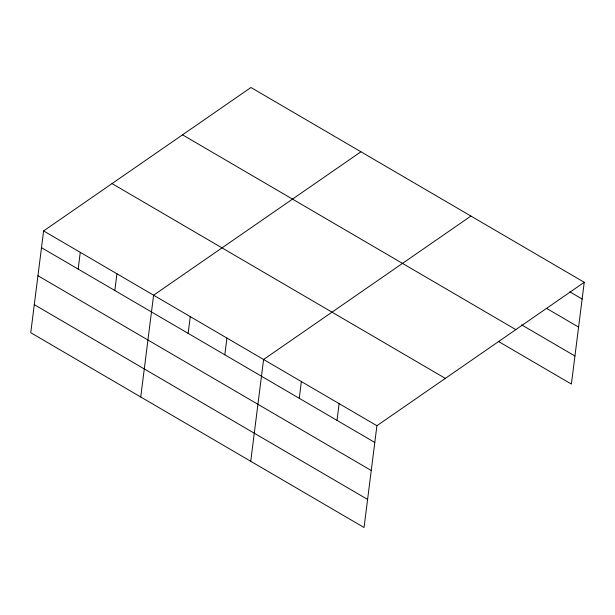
<?xml version="1.0" encoding="UTF-8"?>
<svg xmlns="http://www.w3.org/2000/svg" width="615" height="615" viewBox="0 0 615 615"><rect width="100%" height="100%" fill="white"/><g stroke="black" fill="none" stroke-linecap="round" stroke-linejoin="round"><path stroke-width="0.92" d="M43.611 230.925L30.75 332.707L364.049 527.501L376.91 425.718L584.25 282.293L250.951 87.499L43.611 230.925L376.91 425.718M78.159 269.093L80.273 252.35M114.821 290.518L116.935 273.783M140.743 396.99L153.596 295.208L360.936 151.774M188.144 333.376L190.258 316.633M224.813 354.801L226.927 338.065M250.728 461.273L263.589 359.491L470.929 216.057M299.251 398.305L301.365 381.569M337.02 420.383L339.134 403.64M584.25 282.293L571.389 384.075L498.304 341.363M569.821 291.825L582.136 299.028M546.566 308.376L578.592 327.095M521.558 324.812L574.94 356.008M182.524 134.831L515.831 329.625M112.03 183.593L445.329 378.386M41.497 247.661L374.796 442.454M37.946 275.728L371.252 470.521M34.294 304.648L367.601 499.441"/></g></svg>
